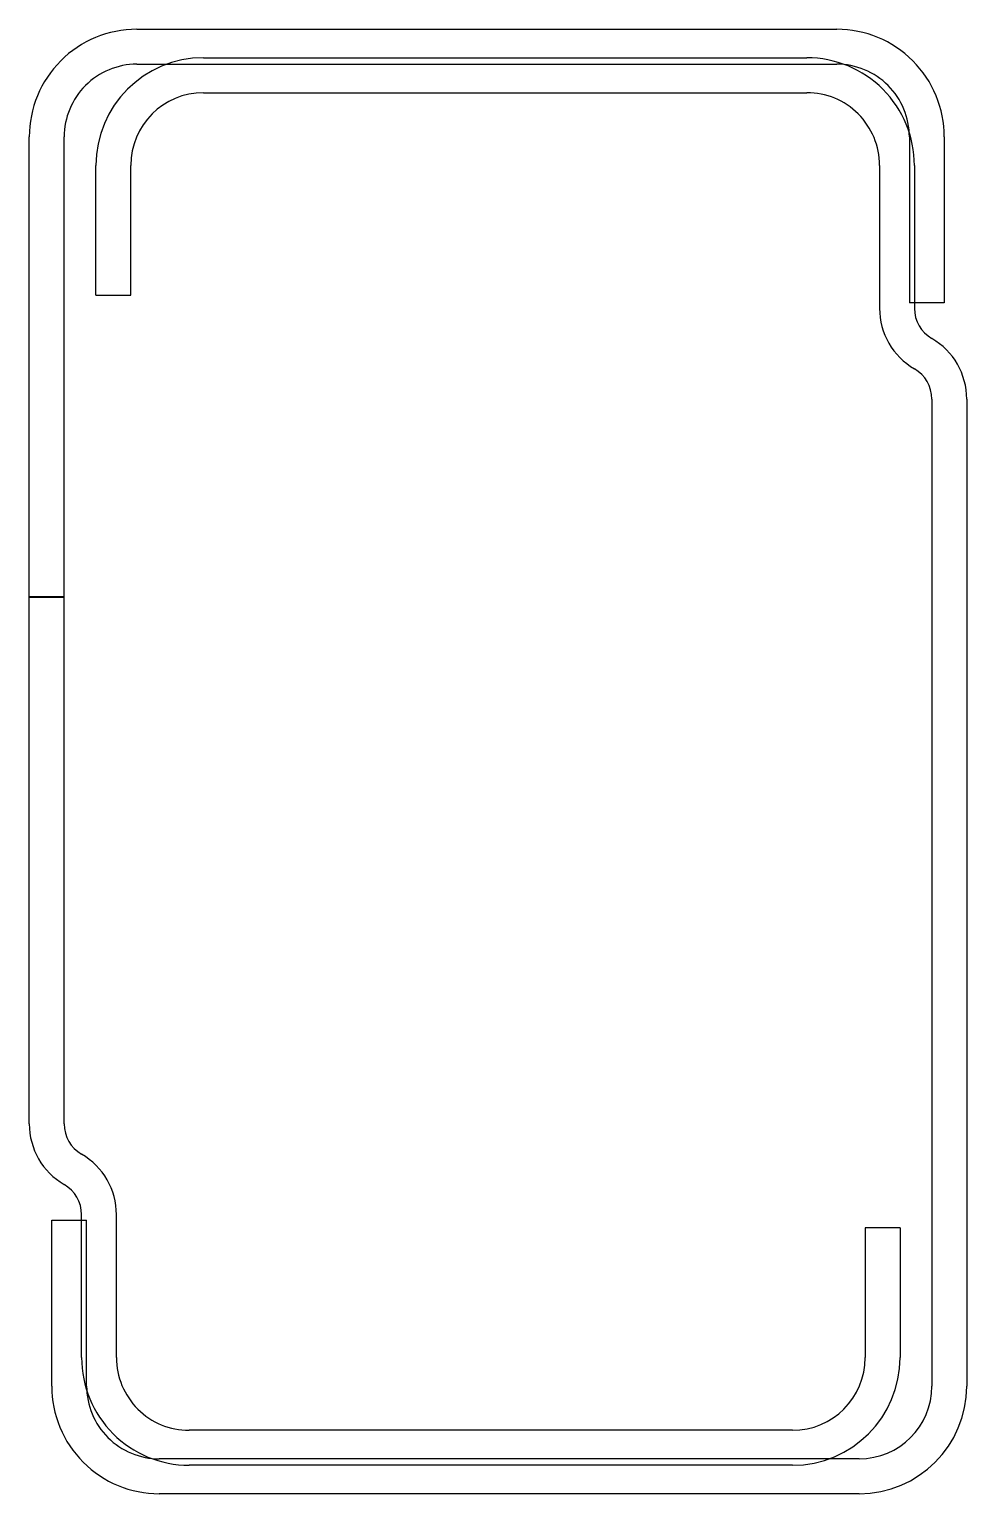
# Model space of a CAD drawing. Extents: x -0.81 to 0.81, y -1.26 to 1.26.
import ezdxf

# ---------------------------------------------------------------- set-up
doc = ezdxf.new("R2010")
doc.units = 0
doc.header["$MEASUREMENT"] = 0

msp = doc.modelspace()

# ---------------------------------------------------------------- linework, layer by layer
at = {"color": 18, "true_color": 0x000000}
for p, q in [((-0.621317, 1.25864), (0.582683, 1.25864)), ((-0.506682, 1.209681), (0.531318, 1.209681)), ((-0.621317, 1.19864), (0.582683, 1.19864)), ((-0.506682, 1.149681), (0.531318, 1.149681)), ((-0.806318, -0.623078), (-0.806317, 1.07364)), ((-0.746318, -0.623078), (-0.746317, 1.07364)), ((0.707683, 1.073639), (0.707683, 0.78864)), ((0.767683, 1.073639), (0.767683, 0.788639)), ((-0.691682, 0.801681), (-0.691682, 1.024681)), ((-0.631682, 0.801681), (-0.631682, 1.024681)), ((0.656318, 1.024681), (0.656318, 0.778963)), ((0.716318, 1.024681), (0.716318, 0.778963)), ((-0.691682, 0.801681), (-0.631682, 0.801681)), ((0.767683, 0.788639), (0.707683, 0.78864)), ((0.746318, 0.727001), (0.746318, 0.727001)), ((0.716318, 0.67504), (0.716318, 0.67504)), ((0.746318, 0.623078), (0.746317, -1.07364)), ((0.806318, 0.623078), (0.806317, -1.07364)), ((-0.806317, 0.28364), (-0.746317, 0.28364)), ((-0.806317, 0.28264), (-0.746317, 0.28264)), ((-0.776317, 0.28264), (-0.776317, 0.28364)), ((-0.716318, -0.67504), (-0.716318, -0.67504)), ((-0.746318, -0.727001), (-0.746318, -0.727001)), ((-0.716318, -1.024681), (-0.716317, -0.778963)), ((-0.656318, -1.024681), (-0.656317, -0.778963)), ((-0.767683, -1.07364), (-0.767683, -0.78864)), ((-0.767683, -0.78864), (-0.707683, -0.78864)), ((-0.707683, -1.07364), (-0.707683, -0.78864)), ((0.631683, -0.801681), (0.631682, -1.024681)), ((0.691683, -0.801681), (0.631683, -0.801681)), ((0.691683, -0.801681), (0.691682, -1.024681)), ((0.506682, -1.149681), (-0.531318, -1.149681)), ((0.621317, -1.19864), (-0.582683, -1.19864)), ((0.506682, -1.209681), (-0.531318, -1.209681)), ((0.621317, -1.25864), (-0.582683, -1.25864))]:
    msp.add_line(p, q, dxfattribs=at)
for centre, radius, start, end in [((-0.621317, 1.07364), 0.185, 89.999975, 179.999978), ((0.582683, 1.07364), 0.185, 359.999955, 89.999992), ((-0.506682, 1.024681), 0.185, 89.999989, 179.999937), ((0.531318, 1.024681), 0.185, 359.999983, 89.999992), ((-0.621317, 1.07364), 0.125, 89.999975, 179.999978), ((0.582683, 1.07364), 0.125, 359.999955, 89.999992), ((-0.506682, 1.024681), 0.125, 89.999989, 179.999937), ((0.531318, 1.024681), 0.125, 359.999983, 89.999992), ((0.776318, 0.778963), 0.12, 179.999978, 240.000007), ((0.776318, 0.778963), 0.06, 179.999978, 240.000007), ((0.686318, 0.623078), 0.12, 359.999983, 59.999998), ((0.686318, 0.623078), 0.06, 359.999983, 59.999998), ((-0.686318, -0.623078), 0.12, 179.999991, 240.000007), ((-0.686318, -0.623078), 0.06, 179.999991, 240.000007), ((-0.776317, -0.778963), 0.12, 359.999975, 59.999995), ((-0.776317, -0.778963), 0.06, 359.999975, 59.999995), ((-0.531318, -1.024681), 0.185, 179.999991, 270.000001), ((-0.531318, -1.024681), 0.125, 179.999991, 270.000001), ((0.506682, -1.024681), 0.125, 270.000001, 359.999955), ((0.506682, -1.024681), 0.185, 270.000001, 359.999955), ((-0.582683, -1.07364), 0.185, 179.999937, 270.000001), ((-0.582683, -1.07364), 0.125, 179.999937, 270.000001), ((0.621317, -1.07364), 0.125, 270.000001, 359.999983), ((0.621317, -1.07364), 0.185, 270.000001, 359.999983)]:
    msp.add_arc(centre, radius, start, end, dxfattribs=at)

doc.saveas('drawing.dxf')
